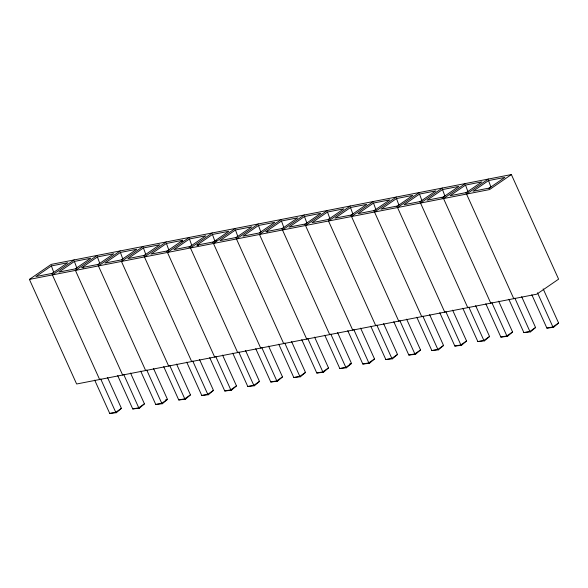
<?xml version="1.0" encoding="UTF-8"?>
<svg xmlns="http://www.w3.org/2000/svg" width="588" height="588" viewBox="0 0 588 588"><rect width="100%" height="100%" fill="white"/><g stroke="black" fill="none" stroke-linecap="round" stroke-linejoin="round"><path stroke-width="0.88" d="M181.854 241.727L182.736 240.279L166.433 243.461L150.969 254.104L167.271 250.922L182.736 240.279M94.697 380.127L109.736 413.438L116.365 412.695L121.437 408.351L107.523 377.533M117.703 375.636L132.748 408.947L139.378 408.204L144.442 403.86L130.529 373.042M140.708 371.146L155.754 404.456L162.384 403.713L167.455 399.362L153.542 368.551M163.721 366.647L178.759 399.965L185.389 399.223L190.461 394.871L176.547 364.06M186.727 362.157L201.772 395.474L208.395 394.724L213.466 390.381L199.553 359.569M209.732 357.666L224.778 390.983L231.407 390.234L236.472 385.89L222.558 355.079M232.745 353.175L247.783 386.492L254.413 385.743L259.484 381.399L245.571 350.588M255.751 348.684L270.789 382.002L277.418 381.252L282.49 376.908L268.576 346.097M278.756 344.193L293.802 377.511L300.431 376.761L305.495 372.417L291.582 341.606M301.769 339.702L316.807 373.02L323.437 372.27L328.508 367.926L314.595 337.108M324.774 335.211L339.813 368.522L346.442 367.779L351.514 363.435L337.6 332.617M347.78 330.721L362.825 364.031L369.448 363.288L374.519 358.945L360.606 328.126M370.785 326.23L385.831 359.54L392.461 358.798L397.525 354.454L383.611 323.635M393.798 321.739L408.836 355.049L415.466 354.307L420.538 349.963L406.624 319.144M416.804 317.248L431.842 350.558L438.472 349.816L443.543 345.472L429.63 314.654M439.809 312.757L454.855 346.067L461.484 345.325L466.549 340.981L452.635 310.163M462.822 308.266L477.86 341.577L484.49 340.834L489.561 336.49L475.648 305.672M485.828 303.776L500.866 337.086L507.495 336.343L512.567 331.992L498.653 301.181M508.833 299.277L523.879 332.595L530.508 331.853L535.572 327.501L521.659 296.69M531.839 294.786L546.884 328.104L553.514 327.354L558.578 323.01L543.165 288.87M29.4 279.403L51.222 264.387L511.369 174.562L558.6 279.16L536.778 294.176L76.631 384.001L29.4 279.403L489.554 189.579L511.369 174.562M51.391 265.923L35.927 276.558L52.236 273.376L67.694 262.74L51.391 265.923L53.773 272.442L51.626 273.92M74.228 259.896L52.405 274.912L99.637 379.51M74.397 261.432L58.94 272.068L75.242 268.885L90.706 258.25L74.397 261.432L76.785 267.952L75.352 268.936M97.233 255.405L75.418 270.421L122.642 375.019M81.945 267.577L97.41 256.941L113.712 253.759L98.247 264.394L81.945 267.577L83.628 267.907M97.645 264.938L99.791 263.461L97.41 256.941M120.239 250.914L98.424 265.93L145.648 370.528M120.415 252.45L104.951 263.086L121.26 259.903L136.717 249.268L120.415 252.45L122.796 258.97L121.371 259.955M143.251 246.423L121.429 261.44L168.66 366.037M143.421 247.952L127.963 258.595L144.266 255.412L159.73 244.77L143.421 247.952L145.809 254.479L143.656 255.956M166.257 241.933L144.435 256.949L191.666 361.546M166.669 251.466L168.815 249.988L166.433 243.461M189.262 237.442L167.448 252.458L214.671 357.056M189.439 238.971L173.974 249.613L190.277 246.431L205.741 235.788L189.439 238.971L191.82 245.497L188.961 247.467M212.275 232.951L190.453 247.96L237.684 352.565M198.663 245.446L196.98 245.123L212.444 234.48L228.747 231.297L212.68 242.484M235.281 228.46L213.459 243.469L260.69 348.074M235.45 229.989L219.993 240.632L236.295 237.449L251.76 226.806L235.45 229.989L237.839 236.516L235.692 237.993M258.286 223.969L236.472 238.978L283.695 343.576M258.463 225.498L242.998 236.141L259.301 232.958L274.765 222.315L258.463 225.498L260.844 232.025L259.411 233.01M281.292 219.478L259.477 234.487L306.708 339.085M266.004 231.65L281.468 221.007L297.771 217.825L282.314 228.467L266.004 231.65L267.687 231.973M281.703 229.011L283.85 227.527L281.468 221.007M304.305 214.98L282.483 229.996L329.714 334.594M304.709 224.513L320.783 213.334L304.474 216.516L289.017 227.159L305.319 223.977M327.31 210.489L305.495 225.505L352.719 330.103M327.487 212.025L312.022 222.668L328.325 219.478L343.789 208.843L327.487 212.025L329.868 218.545L328.435 219.53M350.316 205.998L328.501 221.014L375.725 325.612M350.492 207.535L335.028 218.17L351.337 214.987L366.794 204.352L350.492 207.535L352.874 214.054L350.727 215.531M373.329 201.508L351.506 216.524L398.738 321.121M373.498 203.044L358.041 213.679L374.343 210.497L389.807 199.861L373.498 203.044L375.886 209.563L373.733 211.041M396.334 197.017L374.512 212.033L421.743 316.631M396.746 206.55L412.813 195.37L396.503 198.553L381.046 209.188L397.348 206.006M419.34 192.526L397.525 207.542L444.749 312.14M419.516 194.062L404.052 204.697L420.354 201.515L435.818 190.879L419.516 194.062L421.897 200.581L419.751 202.059M121.437 408.351L115.74 412.269L109.736 413.438M442.352 188.035L420.53 203.051L467.761 307.649M442.521 189.571L427.057 200.207L443.367 197.024L458.824 186.389L442.521 189.571L444.903 196.091L442.044 198.06M144.442 403.86L138.753 407.778L132.748 408.947M465.358 183.544L443.536 198.56L490.767 303.158M465.527 185.08L450.07 195.716L466.372 192.533L481.837 181.89L465.527 185.08L467.916 191.6L465.77 193.077M488.363 179.053L466.549 194.069L513.772 298.667M488.54 180.582L473.075 191.225L489.378 188.042L504.842 177.4L488.54 180.582L490.921 187.109L488.775 188.586M190.461 394.871L184.764 398.789L178.759 399.965M213.466 390.381L207.77 394.298L201.772 395.474M236.472 385.89L230.783 389.807L224.778 390.983M259.484 381.399L253.788 385.316L247.783 386.492M282.49 376.908L276.794 380.826L270.789 382.002M305.495 372.417L299.806 376.335L293.802 377.511M328.508 367.926L322.812 371.844L316.807 373.02M374.519 358.945L368.823 362.862L362.825 364.031M397.525 354.454L391.836 358.371L385.831 359.54M420.538 349.963L414.841 353.88L408.836 355.049M443.543 345.472L437.847 349.39L431.842 350.558M466.549 340.981L460.86 344.899L454.855 346.067M489.561 336.49L483.865 340.408L477.86 341.577M512.567 331.992L506.871 335.917L500.866 337.086M535.572 327.501L529.884 331.419L523.879 332.595M558.578 323.01L552.889 326.928L546.884 328.104M216.48 240.683L214.826 241.006L212.444 234.48M196.98 245.123L213.29 241.94M165.735 399.7L167.455 399.362L161.759 403.287L155.754 404.456M349.794 363.774L351.514 363.435L345.817 367.353L339.813 368.522M553.514 327.354L552.889 326.928L537.469 292.787M530.508 331.853L529.884 331.419L514.838 298.109M507.495 336.343L506.871 335.917L491.833 302.599M484.49 340.834L483.865 340.408L468.82 307.09M461.484 345.325L460.86 344.899L445.814 311.581M438.472 349.816L437.847 349.39L422.809 316.072M415.466 354.307L414.841 353.88L399.803 320.563M392.461 358.798L391.836 358.371L376.79 325.054M369.448 363.288L368.823 362.862L353.785 329.545M346.442 367.779L345.817 367.353L330.779 334.043M323.437 372.27L322.812 371.844L307.767 338.534M300.431 376.761L299.806 376.335L284.761 343.024M277.418 381.252L276.794 380.826L261.756 347.515M254.413 385.743L253.788 385.316L238.75 352.006M231.407 390.234L230.783 389.807L215.737 356.497M208.395 394.724L207.77 394.298L192.732 360.988M185.389 399.223L184.764 398.789L169.726 365.479M162.384 403.713L161.759 403.287L146.713 369.97M139.378 408.204L138.753 407.778L123.708 374.46M116.365 412.695L115.74 412.269L100.702 378.951M396.503 198.553L398.892 205.072M304.474 216.516L306.863 223.036"/></g></svg>
